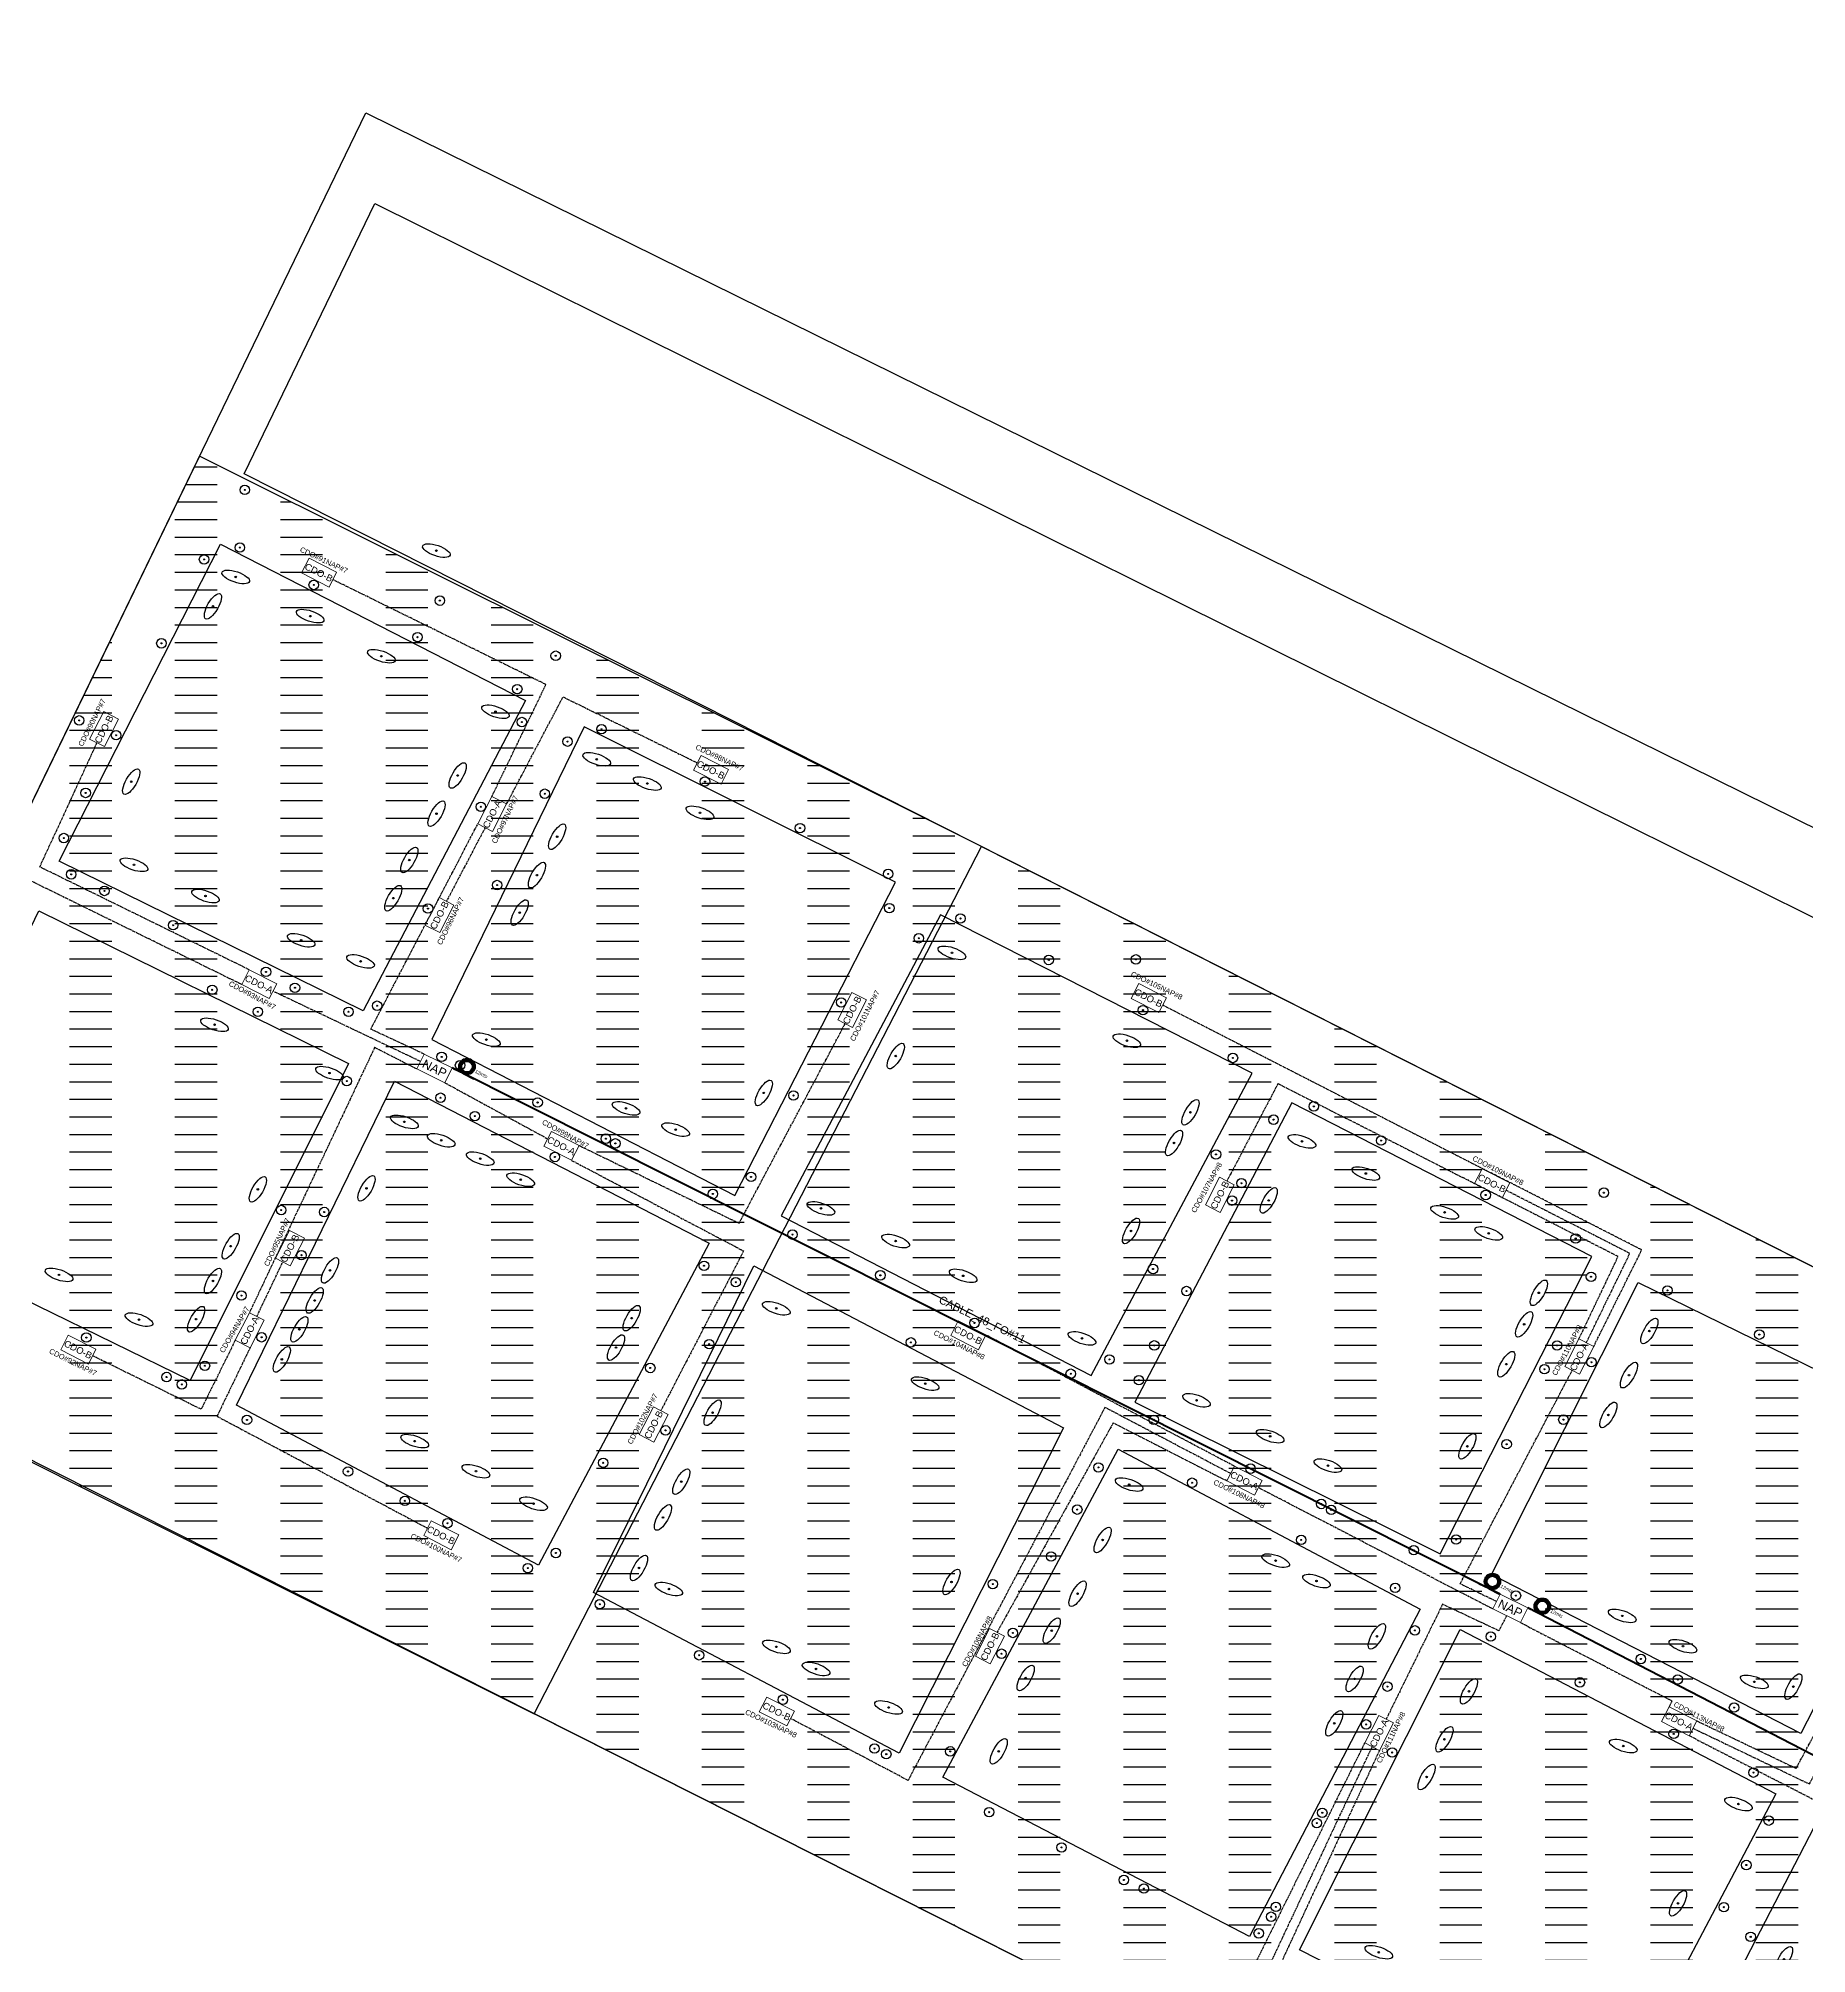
# Model space of a CAD drawing. Header units: metres. Extents: x 400841 to 403530, y 6344542 to 6346805.
# Drawn here: x 402021 to 402524, y 6345797 to 6346342 of the extents above; entities that cross this region are included whole.
import ezdxf
from ezdxf.enums import TextEntityAlignment as Align

# ---------------------------------------------------------------- set-up
doc = ezdxf.new("R2010")
doc.units = ezdxf.units.M
doc.header["$MEASUREMENT"] = 0
doc.linetypes.add('PHANTOM2', pattern=[1.25, 0.625, -0.125, 0.125, -0.125, 0.125, -0.125])
for name, color, linetype, lineweight in [('CDO', 10, 'Continuous', 20), ('Cluster', 62, 'Continuous', 30), ('Fibra_24_pelos_Diseño', 32, 'Continuous', 40), ('Fibra_CDO_A_a_CDO_B', 12, 'PHANTOM2', 30), ('Fibra_NAP_a_CDO_A', 52, 'PHANTOM2', 30), ('NAP', 102, 'Continuous', 20)]:
    doc.layers.add(name, color=color, linetype=linetype, lineweight=lineweight)
for name, color, linetype in [('CDO_name', 1, 'Continuous'), ('ID_CABLE', 7, 'Continuous'), ('Manzanas', 7, 'Continuous'), ('Postes', 5, 'Continuous'), ('Propiedades_Servicio', 104, 'Continuous')]:
    doc.layers.add(name, color=color, linetype=linetype)
doc.layers.get('0').off()
doc.styles.get("Standard").update_dxf_attribs({"font": 'arial.ttf'})
pattern_1 = [(0, (0, 0), (0, 5), [12, -18])]

# ---------------------------------------------------------------- blocks, each defined once
blk = doc.blocks.new('Postes')
at = {"layer": 'Postes'}
for radius in [1.35, 0.15]:
    blk.add_circle((0, 0), radius, dxfattribs=at)
blk = doc.blocks.new('HP')
blk.add_point((0, 0))
at = {"layer": 'Propiedades_Servicio'}
blk.add_circle((0, 0), 0.219, dxfattribs=at)
blk.add_ellipse((0, 0), major_axis=(2.06, 3.57), ratio=0.36506, dxfattribs=at)
blk = doc.blocks.new('CDO')
at = {"layer": 'CDO'}
blk.add_lwpolyline([(-4.34, 2.51), (4.48, 2.35), (4.39, -2.37), (-4.43, -2.2)], close=True, dxfattribs=at)
at = {"layer": 'CDO', "color": 7}
blk.add_attdef('CDO-X', text='', height=1.9, rotation=359.1864, dxfattribs=at).set_placement((-0.05, 0.06), align=Align.MIDDLE_CENTER)
blk = doc.blocks.new('NAP')
at = {"layer": 'NAP'}
blk.add_lwpolyline([(-4.46, -2.27), (4.36, -2.45), (4.46, 2.27), (-4.36, 2.45), (-4.46, -2.27)], dxfattribs=at)
at = {"layer": 'NAP', "color": 7}
blk.add_attdef('NAP', text='', height=2.5, rotation=359.0554, dxfattribs=at).set_placement((0.01, -1.26), align=Align.CENTER)
blk = doc.blocks.new('Ganancias')
for points in [[(0, -2.24), (-3.17, -2.3)], [(0, -1.58), (1.13, -1.51)], [(1.19, -1.91), (0, -1.88)], [(0, -2.24), (3.29, -2.28)]]:
    blk.add_lwpolyline(points)
for radius in [2.24, 1.88, 1.58]:
    blk.add_circle((0, 0), radius)
blk.add_attdef('10MTS', text='', height=1).set_placement((4.57, 0.44), align=Align.TOP_CENTER)
blk = doc.blocks.new('ACMAP_ANN_TEMPLATE_NAME_CABLE')
blk.add_attdef('CABLE', text='', height=1.5).set_placement((0, 0), align=Align.MIDDLE)
blk = doc.blocks.new('ACMAP_ANN_TEMPLATE_NAME_CAJA_CDO')
at = {"layer": 'CDO_name'}
blk.add_attdef('NAME_CDO', text='', height=1.5, dxfattribs=at).set_placement((0, 0), align=Align.TOP_CENTER)

msp = doc.modelspace()

# ---------------------------------------------------------------- hatches: boundary and pattern name
at = {"layer": 'Cluster', "transparency": 33554457}
h = msp.add_hatch(dxfattribs=at)
h.set_pattern_fill('ACAD_ISO03W100', color=3, style=2)
h.set_pattern_definition(pattern_1)
h.paths.add_polyline_path([(402066.99, 6346223.03), (401945.97, 6345973.36), (402162.27, 6345865.09), (402289.54, 6346111.97)])
h.paths.add_polyline_path([(402136.8, 6346044.71), (402128.88, 6346048.61), (402130.97, 6346052.84), (402138.88, 6346048.94)], flags=16)
h.paths.add_polyline_path([(402129.3, 6346048.92), (402136.87, 6346045.22), (402138.52, 6346048.59), (402130.94, 6346052.29)], flags=8)
h = msp.add_hatch(dxfattribs=at)
h.set_pattern_fill('ACAD_ISO03W100', color=1, style=2)
h.set_pattern_definition(pattern_1)
h.paths.add_polyline_path([(402289.54, 6346111.97), (402162.27, 6345865.09), (402553.15, 6345668.06), (402678.29, 6345915.46)])
h.paths.add_polyline_path([(402437.16, 6345899.17), (402445.07, 6345895.27), (402442.99, 6345891.04), (402435.07, 6345894.94)], flags=16)
h.paths.add_polyline_path([(402435.49, 6345895.25), (402443.06, 6345891.55), (402444.71, 6345894.92), (402437.13, 6345898.62)], flags=8)

# ---------------------------------------------------------------- linework, layer by layer
at = {"layer": 'Cluster'}
for points in [[(401945.97, 6345973.36), (402162.27, 6345865.09), (402289.54, 6346111.97), (402066.99, 6346223.03), (401945.97, 6345973.36)], [(402162.27, 6345865.09), (402289.54, 6346111.97), (402678.29, 6345915.46), (402553.15, 6345668.06), (402162.27, 6345865.09)]]:
    msp.add_lwpolyline(points, dxfattribs=at)
at = {"layer": 'Fibra_24_pelos_Diseño'}
for points in [[(402437.16, 6345899.17), (402138.88, 6346048.94)], [(402748.42, 6345738.63), (402445.07, 6345895.27)]]:
    msp.add_lwpolyline(points, dxfattribs=at)
at = {"layer": 'Fibra_CDO_A_a_CDO_B'}
for points in [[(402150.21, 6346126.2), (402165.6, 6346158.03), (402104.96, 6346187.88)], [(402154.41, 6346124.05), (402170.46, 6346154.51), (402208.67, 6346135.75)], [(402081.14, 6346076.86), (402021.53, 6346106.13), (402037.81, 6346141.44)], [(402148.28, 6346117.28), (402137.29, 6346096.36)], [(402079, 6346072.66), (402019.07, 6346102.1), (401993.45, 6346050.11)], [(402463.82, 6345969.63), (402477.49, 6345997.11), (402341.12, 6346066.8)], [(402175.04, 6346026.82), (402220.58, 6346004.71), (402250.75, 6346061.5)], [(402459.62, 6345971.78), (402470.77, 6345995.23), (402373.93, 6346044.41), (402359.43, 6346016.73)], [(402172.89, 6346022.61), (402221.86, 6345996.81), (402198.28, 6345951.35)], [(402461.72, 6345970.7), (402474.12, 6345996.13), (402438.85, 6346014.07)], [(402083.3, 6345978.17), (402090.7, 6345993.7)], [(402077.17, 6345971.4), (402067.45, 6345951.77), (402036.57, 6345967)], [(402361.58, 6345935.55), (402290.82, 6345972.92)], [(402081.37, 6345969.25), (402071.97, 6345949.77), (402131.87, 6345917.92)], [(402360.51, 6345933.45), (402324.71, 6345952.29), (402268.67, 6345846.13), (402235.25, 6345863.75)], [(402359.44, 6345931.35), (402327.05, 6345947.88), (402293.99, 6345888.25)], [(402492.08, 6345860.97), (402525.2, 6345845.12), (402577.05, 6345945.08), (402642.58, 6345911.41)], [(402493.16, 6345863.07), (402521.45, 6345849.57), (402539.31, 6345882.84)], [(402398.63, 6345856.79), (402364.15, 6345787.37), (402480.39, 6345732.14), (402484.14, 6345738.15), (402506.53, 6345727.05)], [(402491.01, 6345858.87), (402560.01, 6345823.48)], [(402400.73, 6345855.72), (402369.56, 6345789.33), (402471.94, 6345740.22), (402492.19, 6345778.38)], [(402402.83, 6345854.64), (402374.42, 6345793.33), (402428.4, 6345767.57)]]:
    msp.add_lwpolyline(points, dxfattribs=at)
at = {"layer": 'Fibra_NAP_a_CDO_A'}
for points in [[(402130.97, 6346052.84), (402115.75, 6346059.95), (402146.18, 6346118.35)], [(402129.93, 6346050.73), (402087.93, 6346070.75)], [(402128.88, 6346048.61), (402116.84, 6346054.73), (402081.2, 6345979.25)], [(402136.8, 6346044.71), (402166.11, 6346028.73)], [(402436.11, 6345897.06), (402425.82, 6345902.08), (402457.69, 6345962.85)], [(402435.07, 6345894.94), (402368.37, 6345929.44)], [(402439.03, 6345892.99), (402436.81, 6345888.74), (402420.8, 6345896.27), (402404.76, 6345863.57)], [(402442.99, 6345891.04), (402486.1, 6345868.75), (402485.3, 6345867.08)]]:
    msp.add_lwpolyline(points, dxfattribs=at)
at = {"layer": 'Manzanas'}
for points in [[(401967.62, 6346018.01), (402114.37, 6346320.78), (402920.55, 6345922.81), (403029.13, 6346341.96)], [(402116.92, 6346294.97), (402919.82, 6345896.52), (402894.17, 6345806.34), (402079.72, 6346218.03), (402116.92, 6346294.97)], [(402159.79, 6346153.47), (402113.59, 6346065.12), (402027.01, 6346107.77), (402072.93, 6346198.03), (402159.79, 6346153.47)], [(402265.11, 6346101.75), (402176.44, 6346145.97), (402133.16, 6346056.98), (402219.35, 6346012.59), (402265.11, 6346101.75)], [(401977.35, 6346002.42), (402021.22, 6346093.61), (402109.37, 6346050.14), (402064.36, 6345959.98), (401977.35, 6346002.42)], [(402320.79, 6345961.41), (402366.62, 6346047.42), (402277.86, 6346092.48), (402232.57, 6346006.83), (402320.79, 6345961.41)], [(402212.06, 6345999.01), (402163.47, 6345907.42), (402077.52, 6345952.92), (402122.48, 6346045.11), (402212.06, 6345999.01)], [(402463.32, 6345995.28), (402377.92, 6346039.01), (402333.24, 6345953.82), (402420.11, 6345910.62), (402463.32, 6345995.28)], [(402312.89, 6345946.47), (402266.12, 6345853.93), (402179.14, 6345899.57), (402224.72, 6345992.6), (402312.89, 6345946.47)], [(402566.09, 6345943.91), (402522.82, 6345859.49), (402434.75, 6345904.72), (402476.5, 6345987.87), (402566.09, 6345943.91)], [(401909.25, 6345836.38), (402292.07, 6345642.57), (402291.64, 6345685.71), (402325.83, 6345718.15), (402293.67, 6345740.89), (402293.42, 6345766.42), (402334.01, 6345778.54), (401968.8, 6345962.61), (401909.25, 6345836.38)], [(402414.45, 6345894.86), (402365.86, 6345801.75), (402278.53, 6345847.04), (402328.5, 6345940.45), (402414.45, 6345894.86)], [(402468.52, 6345752.99), (402380.1, 6345797.91), (402425.77, 6345889.1), (402515.7, 6345842.33), (402468.52, 6345752.99)], [(402617.5, 6345790.68), (402571.32, 6345701.43), (402482.19, 6345747.02), (402528.03, 6345835.54), (402617.5, 6345790.68)]]:
    msp.add_lwpolyline(points, dxfattribs=at)

# ---------------------------------------------------------------- block references
at = {"layer": 'CDO'}
for p, rotation, values in [((402100.97, 6346189.83), 334.0033842044514, {'CDO-X': 'CDO-B'}), ((402039.88, 6346145.31), 63.90027198787766, {'CDO-X': 'CDO-B'}), ((402212.54, 6346133.69), 334.0033842044514, {'CDO-X': 'CDO-B'}), ((402150.35, 6346121.15), 63.90027198787766, {'CDO-X': 'CDO-A'}), ((402135.33, 6346092.38), 63.90027198787766, {'CDO-X': 'CDO-B'}), ((402083.94, 6346072.7), 334.0033842044514, {'CDO-X': 'CDO-A'}), ((402252.82, 6346065.37), 63.90027198787766, {'CDO-X': 'CDO-B'}), ((402337.13, 6346068.75), 334.0033842044514, {'CDO-X': 'CDO-B'}), ((402169.98, 6346026.67), 334.0033842044514, {'CDO-X': 'CDO-A'}), ((402434.87, 6346016.02), 334.0033842044514, {'CDO-X': 'CDO-B'}), ((402357.47, 6346012.75), 63.90027198787766, {'CDO-X': 'CDO-B'}), ((402092.77, 6345997.57), 63.90027198787766, {'CDO-X': 'CDO-B'}), ((402081.34, 6345974.19), 63.90027198787766, {'CDO-X': 'CDO-A'}), ((402285.77, 6345972.77), 334.0033842044514, {'CDO-X': 'CDO-B'}), ((402032.45, 6345968.7), 334.0033842044514, {'CDO-X': 'CDO-B'}), ((402459.76, 6345966.73), 63.90027198787766, {'CDO-X': 'CDO-A'}), ((402196.32, 6345947.37), 63.90027198787766, {'CDO-X': 'CDO-B'}), ((402364.39, 6345931.39), 334.0033842044514, {'CDO-X': 'CDO-A'}), ((402135.75, 6345915.86), 334.0033842044514, {'CDO-X': 'CDO-B'}), ((402292.03, 6345884.27), 63.90027198787766, {'CDO-X': 'CDO-B'}), ((402231.27, 6345865.7), 334.0033842044514, {'CDO-X': 'CDO-B'}), ((402488.1, 6345862.92), 334.0033842044514, {'CDO-X': 'CDO-A'}), ((402402.8, 6345859.59), 63.90027198787766, {'CDO-X': 'CDO-A'})]:
    msp.add_blockref('CDO', p, dxfattribs=dict(at, rotation=rotation)).add_auto_attribs(values)
at = {"layer": 'CDO_name'}
for p, rotation, values in [((402102.72, 6346194.12), 334.5606154056032, {'NAME_CDO': 'CDO#91NAP#7'}), ((402035.7, 6346147.55), 63.41026709697108, {'NAME_CDO': 'CDO#90NAP#7'}), ((402215.33, 6346137.87), 334.5441509291807, {'NAME_CDO': 'CDO#98NAP#7'}), ((402153.25, 6346119.93), 64.58812635120557, {'NAME_CDO': 'CDO#97NAP#7'}), ((402137.76, 6346091.07), 63.92208245548957, {'NAME_CDO': 'CDO#96NAP#7'}), ((402339.76, 6346073.04), 334.383094369708, {'NAME_CDO': 'CDO#105NAP#8'}), ((402082.37, 6346070.24), 331.5829225831308, {'NAME_CDO': 'CDO#93NAP#7'}), ((402255.71, 6346064.12), 62.70715884678528, {'NAME_CDO': 'CDO#101NAP#7'}), ((402171.52, 6346030.76), 331.2153034882957, {'NAME_CDO': 'CDO#99NAP#7'}), ((402352.99, 6346015.23), 61.23421827366459, {'NAME_CDO': 'CDO#107NAP#8'}), ((402436.94, 6346020.39), 333.02913042552, {'NAME_CDO': 'CDO#109NAP#8'}), ((402088.38, 6345999.64), 65.11270236838891, {'NAME_CDO': 'CDO#95NAP#7'}), ((402076.29, 6345974.81), 59.92093843957116, {'NAME_CDO': 'CDO#94NAP#7'}), ((402283.57, 6345970.77), 333.0972807445025, {'NAME_CDO': 'CDO#104NAP#8'}), ((402455.58, 6345968.97), 62.25600391939628, {'NAME_CDO': 'CDO#110NAP#8'}), ((402031.3, 6345965.85), 333.459635670871, {'NAME_CDO': 'CDO#92NAP#7'}), ((402192.44, 6345949.38), 61.88909720188166, {'NAME_CDO': 'CDO#102NAP#7'}), ((402363.24, 6345928.32), 333.8628511932314, {'NAME_CDO': 'CDO#108NAP#8'}), ((402134.73, 6345912.98), 333.4596610113538, {'NAME_CDO': 'CDO#100NAP#7'}), ((402287.65, 6345886.05), 61.96522427629895, {'NAME_CDO': 'CDO#106NAP#8'}), ((402494.17, 6345864.93), 332.266929126429, {'NAME_CDO': 'CDO#113NAP#8'}), ((402229.98, 6345862.99), 334.5264438537669, {'NAME_CDO': 'CDO#103NAP#8'}), ((402405.44, 6345858.72), 63.80892806508954, {'NAME_CDO': 'CDO#111NAP#8'})]:
    msp.add_blockref('ACMAP_ANN_TEMPLATE_NAME_CAJA_CDO', p, dxfattribs=dict(at, rotation=rotation)).add_auto_attribs(values)
at = {"layer": 'Cluster', "rotation": 334.9351310527323}
for p in [(402133.88, 6346048.78), (402440.07, 6345895.11)]:
    msp.add_blockref('NAP', p, dxfattribs=at).add_auto_attribs({'NAP': 'NAP'})
at = {"layer": 'Fibra_24_pelos_Diseño', "rotation": 333.5205212744322}
for p in [(402143.12, 6346049.3), (402435, 6345902.76), (402449.19, 6345895.71)]:
    msp.add_blockref('Ganancias', p, dxfattribs=at).add_auto_attribs({'10MTS': '12mts'})
at = {"layer": 'ID_CABLE', "color": 7, "xscale": 1.5, "yscale": 1.5, "zscale": 1.5, "rotation": 334.1149747182019}
msp.add_blockref('ACMAP_ANN_TEMPLATE_NAME_CABLE', (402289.66, 6345977.03), dxfattribs=at).add_auto_attribs({'CABLE': 'CABLE_48_FO#11'})
at = {"layer": 'Postes'}
for p in [(402079.88, 6346213.43), (402068.28, 6346193.64), (402078.47, 6346197.01), (402099.5, 6346186.38), (402135.4, 6346181.91), (402129.05, 6346171.52), (402056.14, 6346169.76), (402168.37, 6346166.23), (402157.43, 6346156.72), (402032.75, 6346147.83), (402043.24, 6346143.6), (402158.76, 6346147.35), (402171.75, 6346141.79), (402210.86, 6346130.42), (402034.58, 6346127.18), (402147.07, 6346123.25), (402165.26, 6346126.96), (402237.91, 6346117.17), (402028.37, 6346114.34), (402030.48, 6346104.01), (402151.69, 6346100.96), (402263, 6346104.13), (402039.92, 6346099.29), (402059.47, 6346089.53), (402132.02, 6346094.27), (402263.33, 6346094.4), (402283.58, 6346091.44), (402271.71, 6346085.82), (402308.71, 6346079.64), (402333.51, 6346079.8), (402085.91, 6346076.25), (402070.62, 6346071.14), (402094.16, 6346071.72), (402249.65, 6346067.54), (402083.61, 6346064.9), (402109.4, 6346064.9), (402117.54, 6346066.62), (402335.53, 6346065.36), (402135.92, 6346052.05), (402361.14, 6346051.76), (402141.15, 6346049.69), (402108.91, 6346045.18), (402135.59, 6346040.43), (402236.04, 6346041.07), (402145.36, 6346035.21), (402163.23, 6346039.08), (402384.16, 6346037.98), (402372.7, 6346034.19), (402182.65, 6346028.78), (402185.35, 6346027.44), (402356.31, 6346024.29), (402403.31, 6346028.25), (402168.14, 6346023.57), (402213.1, 6346013.04), (402223.97, 6346017.9), (402363.55, 6346016.1), (402433.08, 6346012.75), (402466.71, 6346013.41), (402090.25, 6346008.46), (402102.49, 6346007.9), (402360.88, 6346011.15), (402235.77, 6346001.47), (402458.69, 6346000.37), (402095.99, 6345995.62), (402210.59, 6345992.61), (402338.39, 6345991.69), (402219.64, 6345987.92), (402260.77, 6345989.89), (402463.06, 6345989.48), (402484.81, 6345985.58), (402078.92, 6345984.13), (402347.92, 6345985.41), (402287.59, 6345976.32), (402034.78, 6345972.18), (402084.67, 6345972.26), (402212.07, 6345970.3), (402269.49, 6345970.8), (402338.76, 6345969.94), (402453.4, 6345969.93), (402510.96, 6345973.01), (402068.53, 6345964.15), (402325.99, 6345965.94), (402463.17, 6345965.15), (402057.61, 6345960.94), (402061.95, 6345958.85), (402195.29, 6345963.52), (402314.96, 6345961.88), (402334.37, 6345960.04), (402449.8, 6345963.16), (402080.5, 6345948.74), (402338.62, 6345948.78), (402455.19, 6345948.81), (402199.64, 6345945.76), (402181.89, 6345936.52), (402439.04, 6345941.82), (402109.26, 6345934.05), (402322.86, 6345935.21), (402366.15, 6345934.86), (402125.45, 6345925.7), (402349.52, 6345930.86), (402316.83, 6345923.21), (402386.27, 6345924.81), (402389.12, 6345923.13), (402137.59, 6345919.32), (402380.57, 6345914.59), (402424.66, 6345914.68), (402168.43, 6345910.86), (402309.39, 6345909.86), (402412.61, 6345911.65), (402160.44, 6345906.55), (402292.79, 6345902), (402407.31, 6345900.92), (402441.69, 6345898.73), (402180.92, 6345896.28), (402298.51, 6345888.1), (402412.93, 6345888.83), (402295.27, 6345882.19), (402434.52, 6345887.07), (402209.2, 6345881.75), (402477.26, 6345880.69), (402405.12, 6345872.83), (402459.9, 6345874.04), (402487.76, 6345874.86), (402233.03, 6345869.11), (402503.77, 6345866.87), (402399.06, 6345862.08), (402259.11, 6345855.2), (402486.59, 6345859.37), (402262.47, 6345853.6), (402280.68, 6345854.4), (402406.48, 6345854.08), (402509.3, 6345848.35), (402291.75, 6345837.1), (402385, 6345833.99), (402386.57, 6345836.92), (402513.64, 6345834.69), (402312.36, 6345827.05), (402507.27, 6345822.05), (402330.09, 6345817.79), (402335.79, 6345815.35), (402372, 6345807.34), (402373.35, 6345810.14), (402500.88, 6345810.06), (402368.48, 6345802.61), (402508.5, 6345801.62)]:
    msp.add_blockref('Postes', p, dxfattribs=at)
at = {"layer": 'Postes', "rotation": 90.63791317792537}
msp.add_blockref('Postes', (402181.41, 6346145.31), dxfattribs=at)
at = {"layer": 'Propiedades_Servicio', "rotation": 281.2153719011788}
for p in [(402134.42, 6346196.15), (402077.3, 6346188.66), (402098.5, 6346177.5), (402118.76, 6346166.09), (402151.24, 6346150.3), (402180.05, 6346136.77), (402194.46, 6346129.86), (402209.44, 6346121.52), (402048.35, 6346106.72), (402068.69, 6346097.84), (402095.92, 6346085.24), (402281.15, 6346081.67), (402112.83, 6346079.23), (402071.27, 6346061.2), (402148.64, 6346056.96), (402330.95, 6346056.66), (402103.98, 6346047.44), (402125.3, 6346033.57), (402188.4, 6346037.39), (402135.79, 6346028.33), (402202.52, 6346031.35), (402380.8, 6346028.02), (402146.89, 6346023.11), (402158.41, 6346017.1), (402398.96, 6346018.86), (402243.87, 6346008.95), (402421.39, 6346007.8), (402433.95, 6346001.83), (402265.13, 6345999.64), (402027.02, 6345990.01), (402284.35, 6345989.75), (402231.16, 6345980.5), (402049.77, 6345977.27), (402318.17, 6345971.95), (402273.55, 6345959.06), (402350.78, 6345954.32), (402128.25, 6345942.69), (402371.73, 6345944.09), (402388.18, 6345935.73), (402145.67, 6345934.14), (402331.59, 6345930.34), (402162.07, 6345924.89), (402373.29, 6345908.69), (402384.93, 6345902.88), (402200.59, 6345900.61), (402471.95, 6345892.96), (402231.2, 6345884.14), (402489.22, 6345884.34), (402242.49, 6345877.85), (402509.55, 6345874.18), (402263.13, 6345866.89), (402472.23, 6345855.92), (402505.02, 6345839.41), (402402.65, 6345797.23)]:
    msp.add_blockref('HP', p, dxfattribs=at)
at = {"layer": 'Propiedades_Servicio'}
for p in [(402070.8, 6346180.31), (402047.55, 6346130.37), (402140.47, 6346132.14), (402134.45, 6346121.26), (402168.78, 6346114.71), (402126.71, 6346108.09), (402163.02, 6346103.78), (402122.13, 6346097.22), (402158.12, 6346093.13), (402265.17, 6346052.28), (402227.6, 6346041.81), (402349.04, 6346036.28), (402344.38, 6346027.55), (402083.6, 6346014.35), (402114.51, 6346014.63), (402371.33, 6346011.2), (402332.15, 6346002.53), (402075.87, 6345998.18), (402070.8, 6345988.29), (402104.13, 6345991.28), (402448.21, 6345984.9), (402066.02, 6345977.4), (402099.77, 6345982.73), (402189.99, 6345977.69), (402095.41, 6345974.5), (402444.02, 6345975.94), (402479.66, 6345974.03), (402185.54, 6345969.33), (402090.41, 6345965.95), (402438.93, 6345964.59), (402473.84, 6345961.48), (402213.02, 6345950.77), (402468.01, 6345950.16), (402427.87, 6345941.22), (402204.12, 6345931.16), (402198.89, 6345920.97), (402324.03, 6345914.56), (402192.08, 6345906.59), (402281.02, 6345902.62), (402316.91, 6345899.27), (402309.55, 6345888.74), (402402.11, 6345887.15), (402302.14, 6345875.27), (402395.78, 6345875.03), (402428.31, 6345871.49), (402520.65, 6345872.84), (402389.98, 6345862.38), (402421.34, 6345857.83), (402294.47, 6345854.4), (402416.25, 6345847.12), (402487.84, 6345811.13), (402517.99, 6345795.23)]:
    msp.add_blockref('HP', p, dxfattribs=at)

doc.saveas('drawing.dxf')
